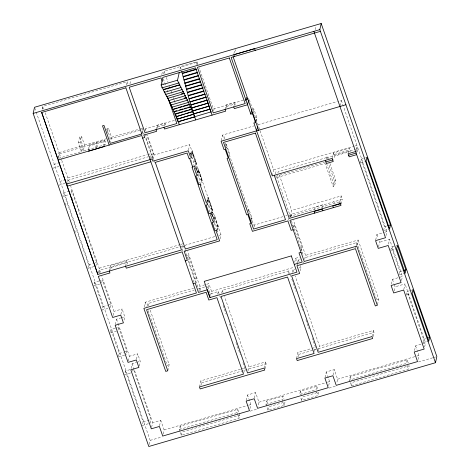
<?xml version="1.0" encoding="UTF-8"?>
<svg xmlns="http://www.w3.org/2000/svg" width="470" height="470" viewBox="0 0 470 470"><rect width="100%" height="100%" fill="white"/><g stroke="black" fill="none" stroke-linecap="round" stroke-linejoin="round"><path stroke-width="0.35" stroke-dasharray="2.35 1.76" d="M42.406 109.005L42.999 106.355L127.194 81.745L128.151 84.506M57.863 157.891L59.05 152.586L45.155 112.565M58.574 157.926L59.484 153.843L106.573 140.078M95.815 266.038L96.62 262.419L71.628 190.426L63.638 192.759L62.827 196.378L69.484 194.433M66.94 182.019L67.85 177.936L61.635 160.035M67.527 184.833L68.591 180.069L148.015 156.857M58.409 158.349L81.404 151.628L78.308 142.71L79.642 136.741L81.486 136.2L84.582 145.124L83.249 151.087L107.377 144.037M83.249 151.087L80.153 142.169L81.486 136.2M70.952 193.44L71.628 190.426M81.404 151.628L82.738 145.659L79.642 136.741M88.26 149.625L89.388 144.572L104.299 140.213L103.171 145.265M88.642 151.205L89.823 145.923L105.35 141.223L104.317 145.847M95.715 147.445L96.844 142.392M96.703 147.533L97.59 143.573M106.719 130.067L107.019 128.739L108.482 128.31L111.578 137.228L110.544 141.875M107.448 132.951L108.482 128.31M109.816 138.985L110.115 137.657L107.019 128.739M126.454 85.064L127.194 81.745M87.96 267.765L88.636 264.751L63.638 192.759M129.961 83.836L130.572 81.11M99.076 280.966L94.511 282.3L93.724 285.813L99.599 284.097M98.136 272.994L99.205 268.229L70.747 186.267M99.111 272.941L99.722 270.215L179.287 246.962M101.714 282.822L102.343 280.014L99.728 280.772M109.269 271.014L110.503 265.48L126.835 260.709L127.505 262.648L127.2 264.028M110.714 269.492L111.179 267.418L110.503 265.48M94.511 282.3L102.948 306.593L102.16 310.106L108.035 308.39M141.911 133.944L142.798 129.967M142.363 132.798L142.968 130.078M143.526 134.244L143.814 132.945M145.488 130.783L146.399 126.7M161.792 74.53L162.403 71.81M109.992 307.821L110.779 304.307L102.343 280.014M163.595 74.001L164.206 71.281L196.989 61.699L197.706 63.755M113.088 315.44L114.004 311.352L101.861 276.389M115.138 328.348L110.949 329.57L110.186 333.001L116.46 331.168M156.04 129.608L157.009 125.273L164.917 122.964L165.516 124.685L165.234 125.925M125.596 266.243L126.835 260.709M150.118 159.618L151.487 153.49L144.554 133.527M157.327 128.234L157.609 126.994L157.009 125.273M151.622 158.349L152.227 155.629L148.714 156.651M152.145 159.025L153.302 153.843L146.804 135.125M115.32 324.594L116.537 319.148L120.667 317.943M153.343 159.118L154.254 155.035L147.345 135.131M120.884 314.43L122.1 308.984L114.004 311.352M118.011 330.069L118.622 327.326L115.832 328.142M164.224 126.06L164.917 122.964M179.992 69.184L180.457 67.122L196.848 62.334L197.835 65.166M124.033 320.14L124.791 316.739L122.1 308.984M118.616 356.16L119.233 353.416L110.949 329.57M118.622 327.326L126.906 351.172L126.136 354.603L125.666 353.246M179.722 122.676L180.175 120.637M130.02 369.637L125.449 370.977L124.621 374.672L131.148 372.763M128.363 361.025L129.426 356.26L118.687 325.334M196.389 64.39L196.989 61.699M144.167 306.992L145.23 302.228L193.593 288.092M131.101 368.433L132.17 363.668L136.218 362.488M132.728 371.153L133.28 368.686M147.321 306.299L147.933 303.573L194.186 290.055M136.465 359.297L137.681 353.851L129.426 356.26M139.202 366.065L140.266 361.301L137.681 353.851M188.47 150.124L189.686 144.678L154.254 155.035M190.421 154.724L190.738 153.296L192.7 152.721L195.726 161.445L194.609 166.445M190.644 154.236L191.378 150.935L192.16 150.706L196.425 163.002L195.397 167.625M191.126 155.329L192.16 150.706M192.06 155.582L192.7 152.721M191.137 162.655L192.254 157.656L193.769 162.015L192.812 166.298M195.056 165.875L195.649 163.231L191.378 150.935M196.683 168.295L196.237 170.275L196.625 170.163L197.071 168.178L196.425 166.315L196.031 166.433L196.683 168.295L197.071 168.178M196.836 173.172L197.723 169.206L198.346 169.024L202.153 179.981L201.413 183.282M197.465 172.989L198.346 169.024M198.046 173.33L198.687 170.469L196.971 170.974L200.003 179.693L199.204 183.259M125.449 370.977L143.097 421.802L142.269 425.497L148.796 423.588M181.925 247.872L182.689 244.471M197.529 179.616L198.328 176.044M182.295 251.174L183.359 246.409M213.709 110.844L214.62 106.761M200.496 184.786L201.712 179.188L198.687 170.469M150.1 423.206L150.929 419.51L133.756 370.06M187.806 258.236L188.441 255.398L186.414 255.991M233.919 53.451L234.53 50.731M151.599 427.459L152.662 422.695L134.314 369.849M149.266 444.456L150.177 440.372L36.208 112.13M225.083 109.434L226.141 104.681L234.8 102.154L235.4 103.876L235.094 105.233M226.44 107.765L226.74 106.408L226.141 104.681M167.778 370.806L169.153 364.685L150.077 309.754M206.759 201.742L207.646 197.782L208.345 197.576L212.487 209.497L211.306 214.778M207.311 202.194L208.345 197.576M221.258 140.542L222.475 135.096L253.812 125.937M208.263 202.541L208.892 199.721L207.182 200.22L208.245 203.299M208.046 207.346L208.674 204.526L210.166 208.827L209.379 212.352M159.547 425.773L160.763 420.327L152.662 422.695M224.266 139.014L224.877 136.294M193.499 282.217L194.292 278.669L188.088 260.803M234.042 105.544L234.8 102.154M210.777 213.257L211.882 208.328L208.892 199.721M195.209 283.046L196.319 278.076L188.441 255.398M225.888 146.105L226.311 144.214L225.148 144.554M210.754 214.326L211.782 209.702L207.646 197.782M211.817 213.421L212.076 212.275L212.464 212.158L213.11 214.026L212.599 216.323L212.211 216.435L211.559 214.573M211.952 214.455L212.464 212.158M163.184 434.022L164.101 429.938L160.763 420.327M212.211 216.435L212.722 214.138L212.076 212.275M213.321 218.474L213.915 215.836L214.614 215.63L218.368 226.434L217.334 231.058M213.58 220.248L214.614 215.63M214.126 220.653L214.89 217.228L213.257 217.704L216.165 226.07L215.548 228.814M229.09 154.283L229.372 153.02L226.311 144.214M198.91 290.354L199.821 286.271L187.683 251.303M213.944 225.312L214.708 221.887M199.885 290.936L200.496 288.21M216.723 230.388L217.798 225.594L216.165 226.07M216.635 231.263L217.663 226.64L213.915 215.836M207.946 287.716L208.856 283.633L199.821 286.271M220.06 238.86L220.971 234.777L189.686 144.678M180.01 431.419L179.346 429.492L180.081 426.19L237.732 409.341L239.735 415.122L239.001 418.418L181.35 435.267L180.233 432.059M210.636 295.466L211.547 291.382L208.856 283.633M253.101 111.049L253.677 108.47L252.537 108.799M181.35 435.267L182.09 431.965L239.735 415.122M253.935 123.122L254.37 121.19M255.939 121.331L256.802 117.465L253.677 108.47M217.686 294.267L218.292 291.547L210.196 293.914L207.505 286.159L205.402 286.776M199.486 386.986L200.855 380.859L240.652 369.226M200.919 385.523L201.53 382.797L200.855 380.859M221.74 293.086L222.345 290.36L288.927 270.902L290.125 274.345M248.548 211.359L248.971 209.467L247.802 209.808M251.468 220.8L252.032 218.274L248.971 209.467M254.047 227.028L254.963 222.945M272.259 175.892L273.628 169.764L249.171 99.317M275.467 173.953L276.19 170.71M339.181 201.959L290.325 216.241L276.889 177.548L277.324 175.604M277.905 173.007L278.193 171.714L326.427 157.614L326.133 158.913M315.223 29.686L315.828 26.966M243.777 372.769L244.841 368.004L242.45 361.119M237.661 414.569L236.992 412.642L237.732 409.341M247.984 370.906L248.894 366.817L224.501 296.558M246.298 400.416L247.514 394.97L255.615 392.603L258.952 402.214L257.889 406.979M288.051 220.26L288.51 218.221M290.325 216.241L291.629 210.401L279.397 175.169M290.689 216.946L291.3 214.226L342.354 199.304L341.185 195.92L291.629 210.401M249.94 408.665L250.857 404.582L247.514 394.97M254.399 398.049L255.615 392.603M293.668 227.633L294.296 224.807L292.269 225.4M264.07 368.11L265.444 361.982L248.894 366.817M265.051 368.686L266.114 363.921L265.444 361.982M288.322 273.622L288.927 270.902M292.375 272.441L292.98 269.715L294.984 269.134M294.696 262.36L295.612 258.277L299.584 257.113M267.988 410.157L268.746 406.75L285.002 402.003L284.238 405.404L267.988 410.157L265.979 404.376L266.743 400.975L282.993 396.222L284.109 399.43M297.093 265.068L297.551 263.024M297.704 262.342L298.309 259.622L300.283 259.046M301.346 250.91L302.134 247.379L294.296 224.807M300.242 270.779L301 267.371L300.33 265.433M314.565 209.544L315.141 206.976L323.325 204.585L322.467 208.433M303.009 263.341L303.315 261.978M326.521 159.03L327.249 155.787M304.666 259.446L305.582 255.363L293.439 220.395M327.502 158.649L327.79 157.35L355.22 149.337M340.098 105.809L341.314 100.363L337.812 101.385M332.196 158.378L333.4 152.985L349.292 148.344L350.367 151.446L334.476 156.087L333.724 159.459M284.238 405.404L282.235 399.629L282.993 396.222M329.911 163.454L335.797 180.404L334.493 186.243L333.165 186.631L334.47 180.791L328.554 163.754M296.517 358.628L297.886 352.5L311.257 348.593M297.951 357.165L298.562 354.439L297.886 352.5M348.235 153.055L349.292 148.344M339.88 201.759L341.185 195.92M341.291 204.068L342.354 199.304M300.383 391.146L299.619 394.577L315.999 389.795L316.768 386.358L300.383 391.146L301.946 395.64M356.043 149.495L356.959 145.412L343.482 106.602M356.272 152.392L357.488 146.951M301.623 400.358L302.392 396.927L318.772 392.139L318.002 395.57L301.623 400.358L300.506 397.15M357.271 151.916L358.034 148.514L355.925 149.131M314.565 351.443L315.476 347.359L312.368 338.406M360.196 163.155L361.083 159.195L364.996 157.855M318.466 350.943L319.529 346.173L295.131 275.913M325.034 377.404L326.251 371.958L334.27 369.614L337.607 379.225L336.696 383.314M355.579 247.978L356.031 245.933M356.184 245.252L356.795 242.532L304.231 257.895M356.93 245.446L358.146 240L305.582 255.363M328.677 385.659L329.588 381.57L326.251 371.958M333.054 375.06L334.27 369.614M375.695 239.959L376.916 234.512L384.225 232.374M378.538 247.026L379.607 242.262L379.155 240.969M350.115 381.981L349.445 380.054L350.203 376.646L407.19 359.991L408.747 364.485M383.614 230.6L384.501 226.634L361.083 159.195M351.448 385.829L352.212 382.427L409.194 365.772L408.436 369.179L351.448 385.829L350.332 382.621M385.97 235.682L386.88 231.598L358.034 148.514M388.508 244.112L389.571 239.347L379.607 242.262M377.486 304.654L378.703 299.208L358.146 240M390.74 250.469L391.481 247.138L395.458 245.98M371.987 336.567L373.356 330.445L319.529 346.173M373.121 336.467L374.032 332.384L373.356 330.445M391.428 284.139L392.491 279.374L402.461 276.46L389.571 239.347M394.166 290.912L395.082 286.829L394.136 284.121M399.524 273.581L399.97 271.584L391.481 247.138M401.545 280.549L402.461 276.46M403.83 289.361L405.046 283.915L395.082 286.829M406.215 295.172L407.038 291.506L412.995 289.761M407.19 359.991L406.427 363.398L349.445 380.054M414.511 350.614L415.574 345.849L425.544 342.936L405.046 283.915M418 359.55L418.911 355.467L417.243 350.661M422.935 342.33L423.623 339.275L407.038 291.506M424.627 347.024L425.544 342.936M42.376 109.081L42.999 106.355L43.957 109.116M365.648 157.632L366.953 157.186M360.848 162.931L366.065 161.145M78.308 142.71L80.153 142.169M59.05 152.586L82.738 145.659M84.582 145.124L106.661 138.668M111.578 137.228L140.43 128.798M141.135 128.592L143.244 127.975M110.086 139.05L141.012 130.014M141.717 129.808L143.121 129.397M174.382 120.42L145.201 128.95L146.152 131.694M243.36 100.263L213.421 109.011L199.133 67.868M226.74 106.408L235.4 103.876M157.609 126.994L165.516 124.685M53.792 164.471L61.782 162.138M52.963 168.195L59.62 166.251M255.662 117.8L256.802 117.465M67.85 177.936L147.269 154.724M147.974 154.518L151.487 153.49M153.302 153.843L151.275 154.436L145.5 137.798M59.696 181.473L67.686 179.141M257.989 124.715L337.113 101.59M58.868 185.198L65.524 183.247M193.769 162.015L195.726 161.445M195.649 163.231L196.425 163.002M200.003 179.693L201.712 179.188M202.153 179.981L201.53 180.163L197.723 169.206M273.628 169.764L354.157 146.229M354.856 146.029L356.959 145.412M333.935 154.524L349.827 149.877M275.584 176.344L324.547 162.032M276.889 177.548L325.123 163.454L333.165 186.631M210.166 208.827L211.882 208.328M211.782 209.702L212.487 209.497M212.722 214.138L213.11 214.026M334.47 180.791L335.797 180.404M217.663 226.64L218.368 226.434M88.636 264.751L92.631 263.582M95.293 262.806L96.62 262.419M250.863 218.615L252.032 218.274M87.825 268.37L93.818 266.619M99.205 268.229L180.028 244.612M180.733 244.406L182.842 243.789M179.992 246.756L183.512 245.728L183.987 247.097M214.72 236.604L185.538 245.134L186.255 247.191M218.891 235.388L220.971 234.777M283.005 216.647L253.759 225.195L225.124 142.721M285.789 215.836L287.182 215.425M111.179 267.418L127.505 262.648M194.292 278.669L196.319 278.076M300.107 247.972L302.134 247.379M102.948 306.593L107.513 305.259M108.165 305.071L110.779 304.307M384.501 226.634L386.487 226.058M384.278 230.406L389.577 228.855M384.889 232.18L386.88 231.598M198.393 288.827L204.703 286.982M121.354 317.744L124.791 316.739M211.547 291.382L294.103 267.254M298.996 267.959L301 267.371M396.116 245.787L397.444 245.399M391.398 250.275L396.034 248.918M119.233 353.416L123.416 352.195M124.115 351.989L126.906 351.172M399.97 271.584L402.62 270.808M118.463 356.848L124.744 355.014M399.224 274.909L405.187 273.17M136.893 362.288L140.266 361.301M376.681 299.801L378.703 299.208M406.879 294.984L410.851 293.821M169.153 364.685L167.126 365.278L148.121 310.541M241.351 369.026L244.841 368.004M311.957 348.387L315.476 347.359M201.53 382.797L266.114 363.921M298.562 354.439L313.237 350.15M313.937 349.944L317.432 348.928M318.125 348.722L374.032 332.384M423.623 339.275L425.609 338.694M143.097 421.802L150.929 419.51M422.8 342.947L428.763 341.202M164.101 429.938L248.054 405.399M248.753 405.199L250.857 404.582M258.952 402.214L326.791 382.392M327.49 382.186L329.588 381.57M337.607 379.225L416.109 356.284M416.808 356.078L418.911 355.467M179.346 429.492L236.992 412.642M265.979 404.376L282.235 399.629M150.177 440.372L162.15 436.877M250.193 411.144L257.942 408.877M329.082 388.085L336.126 386.029M418.535 361.941L432.623 357.823M433.328 357.617L436.142 356.795M341.314 100.363L343.241 105.909M376.916 234.512L378.262 238.39M392.491 279.374L393.901 283.439M415.574 345.849L417.002 349.974M333.4 152.985L334.476 156.087M407.096 365.325L408.436 369.179M327.79 157.35L328.26 158.707M356.795 242.532L376.441 299.114M326.486 163.19L334.493 186.243M333.8 201.436L334.37 203.075M350.203 376.646L351.766 381.141M235.024 49.415L235.623 51.136M291.3 214.226L292.011 216.282M289.273 214.814L290.225 217.557M291.412 220.988L303.555 255.956M298.309 259.622L299.208 262.207M295.612 258.277L297.181 262.795M292.98 269.715L293.697 271.783M290.366 275.032L290.842 276.413M291.8 279.168L296.106 291.565M299.449 301.211L302.562 310.165M305.911 319.806L309.019 328.759M316.768 386.358L318.325 390.852M316.668 391.716L318.002 395.57M222.475 135.096L223.92 139.255M225.618 145.912L226.323 147.944M180.457 67.122L181.044 68.826M164.206 71.281L165.158 74.025M166.345 77.45L168.013 82.25M169.441 86.368L170.868 90.481M171.109 91.168L172.061 93.912M173.254 97.337L173.965 99.393M174.206 100.081L175.157 102.824M190.738 153.296L191.825 156.41M195.978 168.295L196.625 170.163M212.164 215.078L212.599 216.323M195.591 168.413L196.019 169.652M163.313 78.79L165.71 85.693M167.15 89.835L168.107 92.596M162.714 82.767L163.431 84.841M266.743 400.975L268.3 405.469M222.345 290.36L223.062 292.428M218.292 291.547L219.49 294.99M219.731 295.677L220.924 299.126M223.08 305.324L226.188 314.277M229.536 323.918L232.644 332.877M235.993 342.518L240.299 354.915M152.227 155.629L153.667 159.759M153.901 160.446L154.618 162.514M184.939 249.84L197.8 286.865M237.885 415.21L239.001 418.418M147.933 303.573L148.884 306.322M145.23 302.228L146.675 306.381M180.081 426.19L181.197 429.398M59.484 153.843L61.4 159.348M68.591 180.069L69.307 182.137M99.722 270.215L100.433 272.271M132.17 363.668L134.073 369.162M116.537 319.148L118.446 324.647M72.257 198.199L72.979 200.273M34.762 107.977L35.967 111.443M65.236 203.299L65.953 205.378M74.607 230.3L75.329 232.374"/><path stroke-width="0.7" d="M33.153 113.411L34.522 107.283L321.192 23.5L436.847 356.589L435.478 362.717L148.808 446.5L33.153 113.411L319.823 29.628L321.192 23.5M41.666 112.324L57.716 158.554M58.104 160.017L141.752 135.525L181.461 249.964L97.825 274.409L58.116 159.964M109.169 145.095L102.507 125.819L103.97 125.39L110.209 143.356L141.911 133.944M141.875 134.103L125.86 87.714M97.825 274.409L41.63 112.483L125.825 87.872M162.121 87.843L162.314 86.974L163.296 89.805L179.687 85.011L178.706 82.18L178.512 83.055L162.121 87.843L161.134 85.011L162.837 77.409L195.62 67.827L212.058 115.085M163.296 89.805L163.36 89.512L164.347 92.349L180.738 87.555L180.88 86.921L181.837 89.676L165.446 94.47L164.488 91.715L164.347 92.349M165.446 94.47L165.581 93.865M150.846 161.803L67.222 186.196M185.057 95.827L184.099 93.066L183.976 93.624L167.584 98.412L167.708 97.86L168.665 100.615L185.057 95.827L185.162 95.351L186.12 98.107L169.729 102.901L168.771 100.139L168.665 100.615M169.729 102.901L169.858 102.319M188.3 102.437L187.342 99.675L187.207 100.286L170.816 105.074L170.951 104.469L171.908 107.225L188.3 102.437L188.417 101.908L189.375 104.663L172.983 109.457L172.026 106.696L171.908 107.225M178.512 83.055L177.531 80.223L179.229 72.615M172.983 109.457L177.155 107.941M179.687 85.011L179.751 84.723L164.042 89.318M195.667 119.879L189.075 98.976L181.749 71.458M191.449 109.463L190.491 106.708L190.403 107.107L174.012 111.895L174.1 111.502L175.057 114.257L191.449 109.463L191.531 109.099L188.799 109.892M175.057 114.257L175.14 113.887L176.121 116.719L192.583 111.637L185.75 113.634M181.837 89.676L181.972 89.071L182.93 91.826L166.539 96.62L165.816 94.552M176.121 116.719L184.387 114.034M182.93 91.826L183.094 91.092L183.976 93.624M193.581 114.21L177.143 119.186L193.581 114.21L194.539 116.965L178.142 121.759L177.184 119.004M178.142 121.759L194.574 116.807M186.12 98.107L186.249 97.525L184.199 98.124M189.375 104.663L189.445 104.346L190.403 107.107M207.111 100.915L207.258 100.251L190.867 105.045M208.069 103.67L208.169 103.224L191.772 108.012M209.05 106.502L209.15 106.056L192.759 110.844M210.008 109.263L193.675 113.787M210.965 112.019L210.037 109.128L193.646 113.922M245.769 100.838L246.533 97.437M248.471 100.674L247.561 104.757L234.336 108.623L233.737 106.902M252.813 112.336L252.525 113.623L250.816 114.128L251.82 109.616M325.346 160.376L326.421 163.478L333.271 161.48L332.196 158.378L272.259 175.892L253.935 123.122L255.651 122.623L255.939 121.331M256.62 130.842L257.683 126.078M390.464 224.895L389.577 228.855L366.065 161.145L366.953 157.186L390.464 224.895L387.815 225.671M405.927 269.839L405.187 273.17L396.698 248.724L397.444 245.399L405.927 269.839L403.941 270.42M429.586 337.531L428.763 341.202L412.178 293.433L412.995 289.761L429.586 337.531L427.594 338.112M88.642 151.205L104.17 146.505M320.423 31.349L231.134 57.446L250.816 114.128M182.342 73.156L196.002 69.166M182.237 73.608L196.583 69.413M183.224 76.44L197.564 72.245M183.112 76.939L197.453 72.75M161.134 85.011L177.531 80.223M184.07 79.7L198.411 75.506M183.976 80.117L198.317 75.929M184.933 82.879L199.274 78.684M184.81 83.407L199.838 79.013M185.691 85.94L200.719 81.545M185.609 86.31L200.637 81.915M186.567 89.065L201.595 84.676M186.472 89.488L202.182 84.9M181.367 93.865L183.417 93.266M187.43 92.243L203.14 87.655M187.336 92.666L203.046 88.078M188.294 95.428L204.004 90.833M188.194 95.874L203.904 91.286M189.151 98.63L204.861 94.041M189.075 98.976L205.466 94.182M190.033 101.731L206.424 96.943M189.974 101.996L206.365 97.208M178.518 107.542L181.931 106.543M183.3 106.144L188.764 104.546M190.932 104.757L207.323 99.963M174.781 111.302L176.832 110.703M179.564 109.904L182.977 108.905M184.346 108.505L186.396 107.906M187.759 107.507L189.809 106.907M191.825 107.8L208.216 103.012M175.821 113.687L182.654 111.69M184.017 111.29L187.436 110.291M192.718 111.032L209.109 106.238L209.826 108.306M245.446 99.652L248.236 98.835M194.586 116.754L210.995 111.883M142.657 138.133L144.684 137.54L143.832 135.078L156.639 131.336L156.04 129.608M66.481 184.064L152.145 159.025L152.885 161.163L188.317 150.805L190.197 156.216L190.979 155.987L191.578 157.72L188.999 158.478L187.119 153.055L155.288 162.356L185.374 249.012L217.205 239.706L192.03 167.197L194.609 166.445L195.25 168.284L194.468 168.513L196.542 174.488L197.165 174.305L197.57 175.469L195.855 175.968L198.886 184.687L200.596 184.187L200.972 185.262L200.349 185.444L206.465 203.064L207.164 202.858L207.787 204.656L206.077 205.155L209.062 213.762L210.777 213.257L211.306 214.778L210.607 214.984L212.734 221.117L213.433 220.912L213.821 222.022L212.187 222.498L215.09 230.87L216.723 230.388L217.187 231.716L216.482 231.922L219.602 240.904L184.17 251.262L187.33 260.362L185.303 260.956M345.908 104.745L221.106 141.223L224.014 149.607L225.183 149.266L228.244 158.073L227.075 158.413L246.674 214.861L247.843 214.52L250.904 223.326L249.734 223.667L252.39 231.322L287.904 220.941L291.165 230.341L293.192 229.748M355.59 151.54L348.088 153.731L349.163 156.833L356.665 154.642M325.88 161.915L332.731 159.912M348.623 155.264L356.119 153.073M340.315 203.487L289.256 218.409L274.286 175.298M340.415 203.786L332.778 206.019L333.348 207.658M193.182 283.633L195.209 283.046L198.452 292.399L207.487 289.755L210.178 297.51M301.029 252.32L299.002 252.913L302.187 262.078L294.243 264.399M319.823 29.628L435.478 362.717M313.86 31.367L385.512 237.726L375.548 240.64L378.238 248.389L388.202 245.475L401.092 282.588L391.122 285.502L393.707 292.957L403.677 290.043L424.175 349.063L414.205 351.977L417.542 361.589L336.238 385.353L332.901 375.741L324.882 378.086L328.219 387.697L257.584 408.342L254.246 398.73L246.145 401.098L249.482 410.71L162.732 436.066L159.395 426.454L151.293 428.816L130.801 369.796L138.897 367.428L136.312 359.979L128.057 362.388L115.168 325.275L123.422 322.861L120.731 315.112L112.636 317.479L98.348 276.342L109.939 272.958L109.269 271.014M339.816 202.047L340.985 205.425L289.925 220.348L304.213 261.49L356.777 246.121L377.334 305.336L375.307 305.929L355.426 248.654L296.94 265.75L299.631 273.499L291.612 275.843L318.161 352.3L371.987 336.567L372.663 338.506L297.193 360.566L296.517 358.628L314.107 353.487L287.558 277.03L220.976 296.488L247.525 372.945L264.07 368.11L264.745 370.049L200.161 388.925L199.486 386.986L243.472 374.132L216.923 297.675L208.827 300.036L206.136 292.287L146.564 309.701L167.778 370.806L165.751 371.4L143.861 308.355L196.425 292.992L182.143 251.85L126.271 268.182L125.596 266.243M322.89 210.719L322.326 209.074L314.136 211.471L314.706 213.11M255.21 50.407L254.623 48.633L233.843 54.708L234.43 56.482M233.161 56.852L258.641 130.249M252.525 113.623L255.651 122.623M225.083 109.434L225.682 111.155L164.547 129.021L163.948 127.3M207.258 100.251L207.975 102.319M208.169 103.224L208.956 105.486M192.583 111.637L193.54 114.392M191.531 109.099L192.518 111.931M186.249 97.525L187.207 100.286M179.751 84.723L180.738 87.555M175.78 114.698L179.264 124.72M176.185 116.431L177.143 119.186M173.054 109.14L174.012 111.895M189.621 158.296L192.653 167.014M170.099 103.006L170.816 105.074M162.232 81.386L161.034 77.932L129.203 87.238L145.03 132.828L176.861 123.522L168.231 98.659M166.703 95.88L167.584 98.412M229.331 57.975L197.424 67.298L213.251 112.888L245.164 103.565L229.331 57.975M255.416 133.092L223.503 142.422L253.594 229.072L285.502 219.743L255.416 133.092M291.294 255.903L204.227 281.354L209.867 297.598L296.934 272.154L291.294 255.903"/></g></svg>
